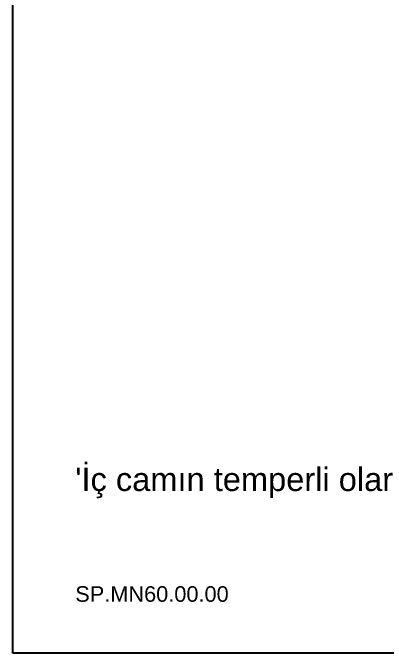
# Model space of a CAD drawing. Header units: millimetres. Extents: x 1277 to 3999, y 63 to 707.
# Drawn here: x 3579.2 to 3627.2, y 409.6 to 491.8 of the extents above; entities that cross this region are included whole.
import ezdxf

# ---------------------------------------------------------------- set-up
doc = ezdxf.new("R2010")
doc.units = ezdxf.units.MM
doc.layers.add('ANTET', color=7, linetype='Continuous')
doc.layers.add('ANTET_K', color=179, linetype='Continuous')

# ---------------------------------------------------------------- blocks, each defined once
blk = doc.blocks.new('SP.KTGR.1A')
at = {"insert": (-248.38, 1804.138), "char_height": 2, "width": 54.44786, "attachment_point": 1}
blk.add_mtext('{\\pxql;\\fArial Unicode MS|b0|i0|c0|p34;{\\C7;SP.MN60.00.00}}', dxfattribs=at)
blk = doc.blocks.new('MN60SC.S.1')
at = {"layer": 'ANTET_K', "color": 252}
blk.add_lwpolyline([(9907.25, 888.558), (9907.25, 1185.558), (10117.25, 1185.558), (10117.25, 888.558)], close=True, dxfattribs=at)
blk.add_blockref('SP.KTGR.1A', (10163.658, -906.979))
blk = doc.blocks.new('NOT2-A')
at = {"layer": 'ANTET', "insert": (4897.602, 59.65), "char_height": 3, "attachment_point": 1}
blk.add_mtext("{\\fArial|b0|i0|c162|p34;'İç camın temperli olarak kullanılması gerekmektedir.'}", dxfattribs=at)

msp = doc.modelspace()

# ---------------------------------------------------------------- block references
at = {"color": 0, "linetype": 'ByBlock', "ltscale": 0.5}
msp.add_blockref('NOT2-A', (-1310.392, 373.729), dxfattribs=at)
at = {"layer": 'ANTET', "color": 0}
msp.add_blockref('MN60SC.S.1', (-6328.067, -479.002), dxfattribs=at)

doc.saveas('drawing.dxf')
